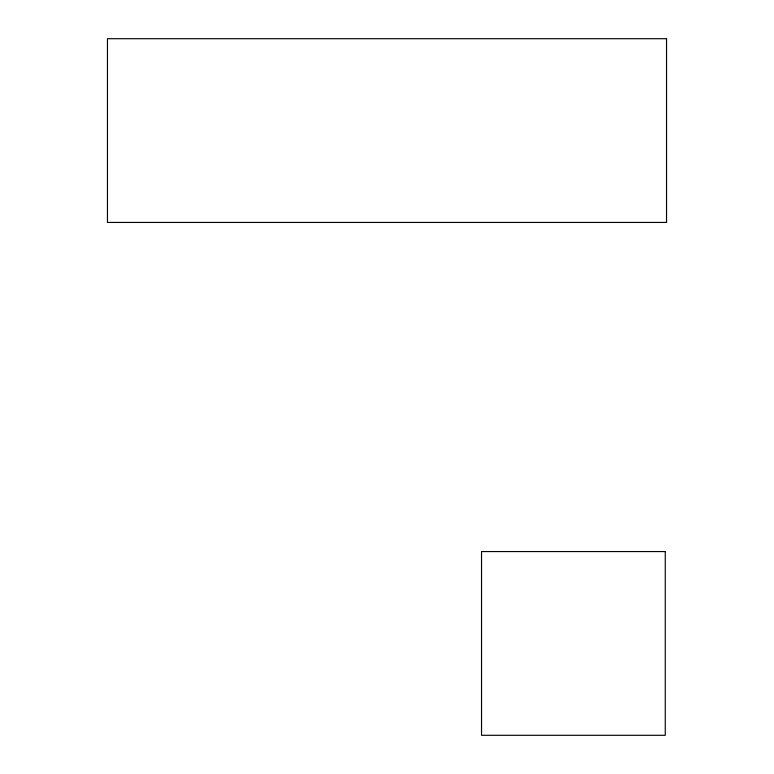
<?xml version="1.0" encoding="UTF-8"?>
<svg xmlns="http://www.w3.org/2000/svg" width="774" height="774" viewBox="0 0 774 774"><rect width="100%" height="100%" fill="white"/><g stroke="black" fill="none" stroke-linecap="round" stroke-linejoin="round"><path stroke-width="1.16" d="M666.54 38.7L107.46 38.7L107.46 222.438L666.54 222.438L666.54 38.7M665.263 551.562L481.534 551.562L481.534 735.3L665.263 735.3L665.263 551.562"/></g></svg>
